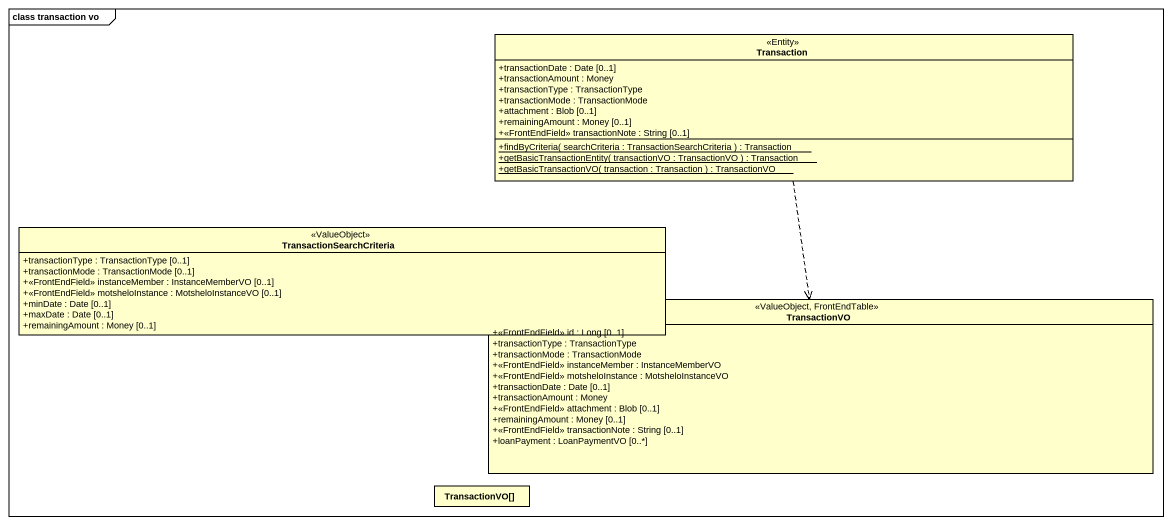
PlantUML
@startuml
mainframe class transaction vo
hide circle
hide empty members
skinparam classAttributeIconSize 0
class Transaction <<Entity>> {
  +transactionDate : Date [0..1]
  +transactionAmount : Money
  +transactionType : TransactionType
  +transactionMode : TransactionMode
  +attachment : Blob [0..1]
  +remainingAmount : Money [0..1]
  +<<FrontEndField>> transactionNote : String [0..1]
  {static} +findByCriteria( searchCriteria : TransactionSearchCriteria ) : Transaction
  {static} +getBasicTransactionEntity( transactionVO : TransactionVO ) : Transaction
  {static} +getBasicTransactionVO( transaction : Transaction ) : TransactionVO
}
class TransactionSearchCriteria <<ValueObject>> {
  +transactionType : TransactionType [0..1]
  +transactionMode : TransactionMode [0..1]
  +<<FrontEndField>> instanceMember : InstanceMemberVO [0..1]
  +<<FrontEndField>> motsheloInstance : MotsheloInstanceVO [0..1]
  +minDate : Date [0..1]
  +maxDate : Date [0..1]
  +remainingAmount : Money [0..1]
}
class TransactionVO <<ValueObject, FrontEndTable>> {
  +<<FrontEndField>> id : Long [0..1]
  +transactionType : TransactionType
  +transactionMode : TransactionMode
  +<<FrontEndField>> instanceMember : InstanceMemberVO
  +<<FrontEndField>> motsheloInstance : MotsheloInstanceVO
  +transactionDate : Date [0..1]
  +transactionAmount : Money
  +<<FrontEndField>> attachment : Blob [0..1]
  +remainingAmount : Money [0..1]
  +<<FrontEndField>> transactionNote : String [0..1]
  +loanPayment : LoanPaymentVO [0..*]
}
class "TransactionVO[]" as TransactionVO_2
Transaction ..> TransactionVO
@enduml
